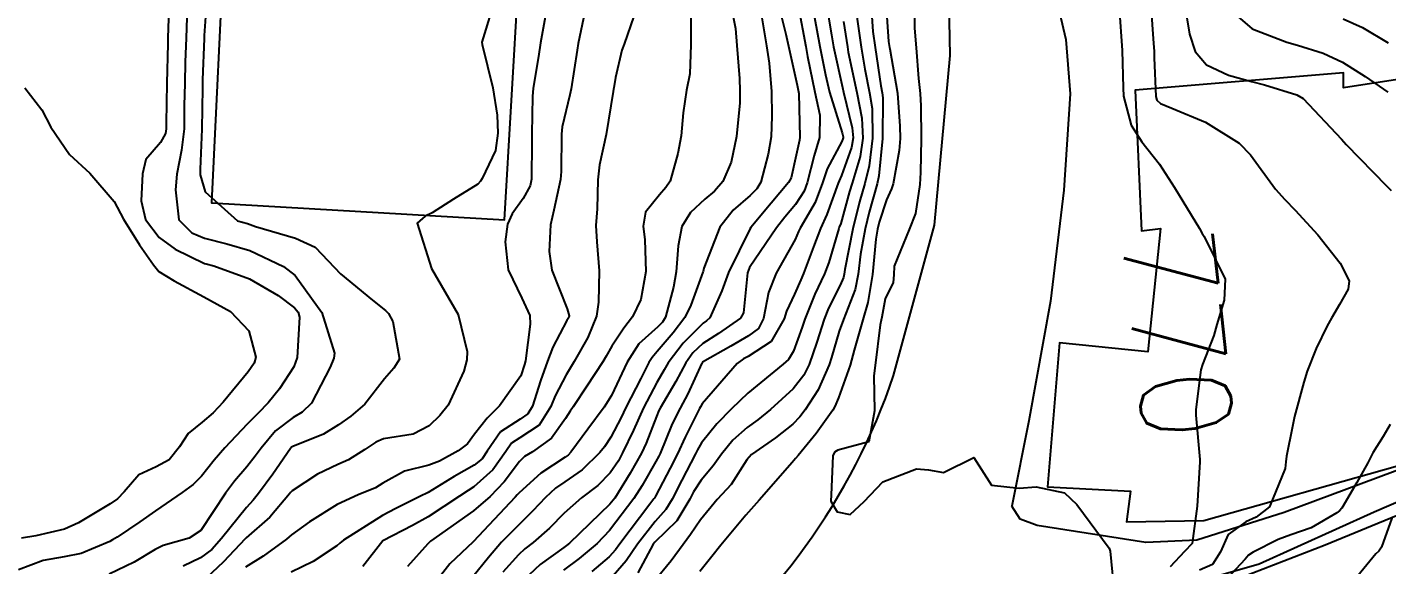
# Model space of a CAD drawing. Header units: metres. Extents: x 318500 to 325275, y 7408834 to 7428799.
# Drawn here: x 322597.7 to 322657.6, y 7421543.2 to 7421566.9 of the extents above; entities that cross this region are included whole.
import ezdxf
from ezdxf.enums import TextEntityAlignment as Align

# ---------------------------------------------------------------- set-up
doc = ezdxf.new("R2010")
doc.units = ezdxf.units.M
doc.header["$MEASUREMENT"] = 0
for name, color, linetype in [('Cotas', 45, 'Continuous'), ('Curvas de Nivel 1m', 11, 'Continuous'), ('Curvas de Nivel 5m', 15, 'Continuous'), ('Edificações', 30, 'Continuous'), ('Vias Primárias', 230, 'Continuous'), ('Vias Secundárias', 230, 'Continuous')]:
    doc.layers.add(name, color=color, linetype=linetype)
doc.styles.add('Style-STANDARD', font='STANDARD.shx')

msp = doc.modelspace()

# ---------------------------------------------------------------- linework, layer by layer
at = {"layer": 'Curvas de Nivel 1m', "flags": 128}
for points, elevation in [([(322603.956, 7421568.116), (322603.909, 7421566.406), (322603.901, 7421566.141), (322603.86, 7421564.406), (322603.831, 7421562.645), (322603.827, 7421562.406), (322603.796, 7421562.198), (322603.581, 7421561.798), (322602.939, 7421561.047), (322602.793, 7421560.418), (322602.729, 7421559.232), (322602.925, 7421558.416), (322603.522, 7421557.618), (322604.226, 7421557.108), (322605.511, 7421556.474), (322605.585, 7421556.453), (322605.934, 7421556.374), (322607.502, 7421555.803), (322608.766, 7421555.062), (322609.483, 7421554.52), (322609.636, 7421554.328), (322609.695, 7421554.108), (322609.593, 7421552.328), (322609.446, 7421551.928), (322608.82, 7421550.952), (322608.328, 7421550.341), (322607.879, 7421549.89), (322607.416, 7421549.418), (322606.891, 7421548.874), (322606.417, 7421548.365), (322605.949, 7421547.814), (322605.381, 7421547.117), (322605.015, 7421546.745), (322604.536, 7421546.393), (322603.362, 7421545.584), (322602.674, 7421545.1), (322601.678, 7421544.427), (322601.473, 7421544.304), (322601.347, 7421544.237), (322600.083, 7421543.705), (322599.337, 7421543.561), (322598.409, 7421543.399), (322597.327, 7421542.989)], 789), ([(322605.632, 7421568.381), (322605.508, 7421566.516), (322605.504, 7421566.382), (322605.435, 7421564.56), (322605.429, 7421564.383), (322605.428, 7421564.202), (322605.405, 7421562.383), (322605.325, 7421560.622), (322605.329, 7421560.383), (322605.549, 7421559.635), (322606.975, 7421558.358), (322607.411, 7421558.234), (322607.528, 7421558.196), (322607.771, 7421558.104), (322609.523, 7421557.59), (322610.389, 7421557.187), (322611.248, 7421556.304), (322611.506, 7421556.012), (322612.913, 7421554.854), (322613.482, 7421554.407), (322613.615, 7421554.269), (322613.818, 7421553.923), (322614.103, 7421552.263), (322613.849, 7421551.863), (322613.441, 7421551.396), (322612.58, 7421550.283), (322611.96, 7421549.754), (322611.416, 7421549.369), (322610.754, 7421548.965), (322609.401, 7421548.423), (322609.345, 7421548.386), (322609.298, 7421548.331), (322608.522, 7421547.199), (322607.903, 7421546.345), (322607.657, 7421546.057), (322607.364, 7421545.732), (322606.269, 7421544.366), (322605.836, 7421543.879), (322605.337, 7421543.52), (322604.579, 7421543.144)], 787), ([(322618.179, 7421567.696), (322617.735, 7421566.219), (322617.746, 7421566.111), (322618.211, 7421564.211), (322618.4, 7421563.01), (322618.44, 7421562.207), (322618.336, 7421561.452), (322617.752, 7421560.217), (322617.678, 7421560.099), (322617.556, 7421559.971), (322616.482, 7421559.3), (322615.537, 7421558.707), (322615.23, 7421558.557), (322614.884, 7421558.256), (322615.51, 7421556.25), (322616.694, 7421554.232), (322617.078, 7421552.603), (322617.063, 7421552.226), (322616.944, 7421551.727), (322616.252, 7421550.238), (322615.881, 7421549.786), (322615.416, 7421549.331), (322614.705, 7421548.963), (322613.407, 7421548.749), (322613.066, 7421548.614), (322612.574, 7421548.282), (322611.854, 7421547.833), (322611.39, 7421547.618), (322610.495, 7421547.201), (322609.372, 7421546.463), (322609.307, 7421546.395), (322609.264, 7421546.331), (322608.392, 7421545.307), (322607.35, 7421544.393), (322607.304, 7421544.351), (322606.36, 7421543.34), (322605.336, 7421542.38)], 786), ([(322622.27, 7421567.552), (322621.98, 7421566.165), (322621.929, 7421565.872), (322621.668, 7421564.169), (322621.607, 7421563.905), (322621.269, 7421562.497), (322621.237, 7421562.174), (322621.219, 7421560.52), (322621.188, 7421560.174), (322620.898, 7421558.818), (322620.76, 7421558.178), (322620.69, 7421557.007), (322620.809, 7421556.177), (322621.485, 7421554.472), (322621.572, 7421554.169), (322621.556, 7421554.092), (322621.477, 7421553.96), (322620.852, 7421552.783), (322620.626, 7421552.178), (322620.319, 7421551.303), (322619.959, 7421550.185), (322619.763, 7421549.849), (322619.422, 7421549.627), (322618.552, 7421549.064), (322617.968, 7421548.211), (322617.742, 7421547.868), (322617.391, 7421547.588), (322616.515, 7421547.101), (322615.372, 7421546.398), (322615.279, 7421546.344), (322615.091, 7421546.253), (322613.938, 7421545.691), (322613.361, 7421545.381), (322611.638, 7421544.296), (322611.479, 7421544.167), (322611.346, 7421544.037), (322610.299, 7421543.352), (322609.328, 7421542.882)], 784), ([(322626.92, 7421568.098), (322626.928, 7421566.82), (322626.934, 7421566.097), (322626.889, 7421564.829), (322626.749, 7421564.099), (322626.599, 7421563.101), (322626.505, 7421562.101), (322626.368, 7421561.312), (322626.02, 7421560.105), (322625.84, 7421559.822), (322625.551, 7421559.496), (322624.931, 7421558.728), (322624.835, 7421558.12), (322624.913, 7421557.508), (322624.955, 7421556.118), (322624.726, 7421554.886), (322624.365, 7421554.127), (322623.985, 7421553.62), (322623.46, 7421552.83), (322623.21, 7421552.387), (322623.058, 7421552.146), (322622.351, 7421551.068), (322621.749, 7421550.165), (322621.616, 7421549.979), (322621.422, 7421549.649), (322620.805, 7421548.78), (322619.955, 7421548.184), (322619.605, 7421547.98), (322619.393, 7421547.754), (322618.717, 7421546.863), (322618.094, 7421546.209), (322617.364, 7421545.587), (322615.468, 7421544.248), (322615.406, 7421544.192), (322615.348, 7421544.129), (322614.462, 7421543.13)], 782), ([(322628.658, 7421568.075), (322628.906, 7421566.816), (322628.965, 7421566.07), (322629.074, 7421564.613), (322629.097, 7421564.068), (322629.085, 7421563.548), (322628.939, 7421562.07), (322628.707, 7421560.939), (322628.347, 7421560.078), (322627.976, 7421559.661), (322627.548, 7421559.307), (322626.914, 7421558.722), (322626.538, 7421558.1), (322626.369, 7421557.254), (322626.284, 7421556.102), (322626.169, 7421555.435), (322625.814, 7421554.107), (322625.688, 7421553.897), (322625.474, 7421553.686), (322624.65, 7421552.935), (322624.128, 7421552.13), (322623.435, 7421550.655), (322623.124, 7421550.145), (322622.393, 7421549.178), (322621.653, 7421548.166), (322621.531, 7421548.035), (322621.397, 7421547.945), (322620.327, 7421547.239), (322619.373, 7421546.384), (322619.281, 7421546.282), (322619.202, 7421546.193), (322617.35, 7421544.22), (322616.325, 7421543.245), (322615.537, 7421542.247)], 781), ([(322630.757, 7421568.044), (322631.122, 7421566.564), (322631.24, 7421566.036), (322631.614, 7421564.329), (322631.677, 7421564.029), (322631.687, 7421563.952), (322631.732, 7421562.029), (322631.713, 7421561.904), (322631.578, 7421561.248), (322631.346, 7421560.251), (322631.229, 7421560.035), (322630.467, 7421559.125), (322629.579, 7421558.059), (322629.529, 7421557.991), (322628.587, 7421556.074), (322628.301, 7421555.275), (322627.772, 7421554.086), (322627.62, 7421553.946), (322627.476, 7421553.839), (322626.597, 7421552.965), (322625.943, 7421552.105), (322625.758, 7421551.796), (322625.441, 7421551.24), (322624.851, 7421550.119), (322624.405, 7421549.135), (322623.929, 7421548.132), (322623.742, 7421547.788), (322623.387, 7421547.264), (322622.833, 7421546.693), (322622.121, 7421546.159), (322621.363, 7421545.486), (322620.717, 7421544.816), (322619.986, 7421544.184), (322619.627, 7421543.906), (322619.342, 7421543.648), (322618.652, 7421542.878)], 779), ([(322631.667, 7421567.81), (322631.997, 7421566.026), (322632.077, 7421565.582), (322632.393, 7421564.022), (322632.612, 7421563.008), (322632.603, 7421562.02), (322632.368, 7421561.232), (322632.062, 7421560.025), (322631.93, 7421559.651), (322631.546, 7421559.072), (322631.066, 7421558.508), (322630.699, 7421558.042), (322629.512, 7421556.294), (322629.426, 7421556.061), (322629.252, 7421554.295), (322629.117, 7421554.065), (322628.152, 7421553.398), (322627.463, 7421552.945), (322627.015, 7421552.536), (322626.707, 7421552.097), (322626.268, 7421551.275), (322625.584, 7421550.108), (322625.53, 7421550.007), (322625.424, 7421549.736), (322624.965, 7421548.558), (322624.76, 7421548.12), (322624.265, 7421547.249), (322623.58, 7421546.137), (322623.367, 7421545.876), (322621.59, 7421544.166), (322621.46, 7421544.056), (322621.347, 7421543.973), (322620.293, 7421543.223), (322619.322, 7421542.297)], 778), ([(322632.876, 7421568.018), (322633.122, 7421566.541), (322633.222, 7421566.014), (322633.613, 7421564.217), (322633.662, 7421564.009), (322634.044, 7421562.453), (322634.075, 7421562.003), (322634.006, 7421561.582), (322633.565, 7421560.344), (322633.466, 7421560.107), (322633.427, 7421560.011), (322632.92, 7421558.635), (322632.651, 7421558.019), (322632.333, 7421557.211), (322631.894, 7421556.026), (322631.78, 7421555.753), (322631.496, 7421555.129), (322631.152, 7421554.368), (322631.038, 7421554.037), (322630.466, 7421553.044), (322629.455, 7421552.379), (322629.246, 7421552.27), (322628.976, 7421552.067), (322627.432, 7421550.302), (322627.353, 7421550.169), (322627.313, 7421550.091), (322626.681, 7421548.828), (322626.346, 7421548.101), (322626.031, 7421547.463), (322625.372, 7421546.223), (322625.332, 7421546.149), (322625.306, 7421546.111), (322625.135, 7421545.881), (322623.814, 7421544.133), (322623.619, 7421543.863), (322623.341, 7421543.558), (322622.571, 7421542.912)], 776), ([(322634.855, 7421567.992), (322634.954, 7421566.687), (322635.051, 7421565.989), (322635.303, 7421564.296), (322635.366, 7421563.984), (322635.391, 7421563.766), (322635.373, 7421561.983), (322635.215, 7421560.336), (322635.142, 7421559.986), (322634.794, 7421558.739), (322634.609, 7421557.994), (322634.411, 7421556.889), (322634.303, 7421555.998), (322634.168, 7421555.332), (322633.658, 7421554.007), (322633.472, 7421553.49), (322633.131, 7421552.338), (322633.028, 7421552.014), (322632.548, 7421550.909), (322631.974, 7421550.025), (322631.731, 7421549.721), (322631.421, 7421549.398), (322630.66, 7421548.792), (322629.602, 7421548.057), (322629.397, 7421547.828), (322628.704, 7421546.747), (322628.1, 7421546.079), (322627.361, 7421545.195), (322626.913, 7421544.536), (322626.603, 7421544.097), (322626.065, 7421543.377), (322625.325, 7421542.475)], 773), ([(322635.514, 7421567.982), (322635.644, 7421566.24), (322635.685, 7421565.979), (322635.696, 7421565.922), (322636.039, 7421563.974), (322636.144, 7421562.52), (322636.147, 7421561.972), (322636.109, 7421561.445), (322635.843, 7421559.976), (322635.771, 7421559.762), (322635.549, 7421559.271), (322635.231, 7421558.288), (322635.158, 7421557.986), (322635.085, 7421557.546), (322634.927, 7421555.989), (322634.731, 7421554.752), (322634.511, 7421553.995), (322634.123, 7421552.663), (322633.948, 7421552.003), (322633.435, 7421550.552), (322633.272, 7421550.171), (322633.187, 7421550.012), (322632.448, 7421548.986), (322631.655, 7421548.027), (322631.542, 7421547.885), (322631.397, 7421547.711), (322629.937, 7421546.052), (322629.363, 7421545.389), (322628.255, 7421544.076), (322627.856, 7421543.569), (322627.332, 7421542.912)], 772), ([(322636.787, 7421567.963), (322636.783, 7421566.833), (322636.85, 7421565.962), (322636.957, 7421564.622), (322637.029, 7421563.959), (322637.066, 7421563.419), (322637.077, 7421561.958), (322637.042, 7421560.483), (322637.017, 7421559.958), (322636.824, 7421558.677), (322636.547, 7421557.965), (322635.893, 7421556.354), (322635.868, 7421555.975), (322635.847, 7421555.633), (322635.494, 7421554.917), (322635.348, 7421554.116), (322635.319, 7421553.982), (322635.268, 7421553.775), (322635.047, 7421551.986), (322634.991, 7421551.525), (322635.028, 7421549.986), (322634.77, 7421548.629), (322633.404, 7421548.262), (322633.254, 7421548.16), (322633.19, 7421548.012), (322633.109, 7421546.286), (322633.095, 7421546.013), (322633.373, 7421545.546), (322633.947, 7421545.426), (322634.566, 7421545.992), (322635.389, 7421546.868), (322636.866, 7421547.43), (322637.394, 7421547.388), (322638.06, 7421547.276), (322639.4, 7421547.93), (322640.178, 7421546.708), (322641.387, 7421546.578), (322642.138, 7421546.639), (322643.385, 7421546.37), (322643.934, 7421545.864), (322645.351, 7421543.943), (322645.387, 7421543.849), (322645.396, 7421543.802), (322645.586, 7421541.846)], 771), ([(322647.195, 7421567.827), (322647.309, 7421566.161), (322647.333, 7421565.825), (322647.344, 7421565.533), (322647.414, 7421563.823), (322647.46, 7421563.664), (322647.616, 7421563.524), (322648.109, 7421563.318), (322649.603, 7421562.696), (322651.078, 7421561.778), (322651.582, 7421561.263), (322652.683, 7421559.753), (322653.094, 7421559.286), (322653.551, 7421558.819), (322654.542, 7421557.73), (322655.521, 7421556.485), (322655.925, 7421555.714), (322655.877, 7421555.341), (322655.494, 7421554.668), (322655.144, 7421554.064), (322654.96, 7421553.725), (322654.465, 7421552.735), (322654.079, 7421551.734), (322653.933, 7421551.255), (322653.522, 7421549.739), (322653.504, 7421549.664), (322653.423, 7421549.303), (322653.157, 7421547.991), (322653.133, 7421547.744), (322653.101, 7421547.449), (322652.415, 7421545.754), (322651.834, 7421545.302), (322651.37, 7421545.097), (322650.595, 7421544.544), (322650.258, 7421543.781), (322649.901, 7421543.225), (322649.338, 7421542.974)], 769), ([(322648.685, 7421567.81), (322648.893, 7421566.566), (322649.14, 7421565.805), (322649.634, 7421565.219), (322650.608, 7421564.763), (322651.627, 7421564.489), (322652.202, 7421564.338), (322653.622, 7421563.895), (322653.9, 7421563.737), (322655.593, 7421561.941), (322655.796, 7421561.717), (322657.563, 7421559.899), (322657.766, 7421559.687)], 768), ([(322650.502, 7421567.788), (322651.655, 7421566.801), (322653.183, 7421566.211), (322653.645, 7421566.088), (322654.786, 7421565.729), (322655.636, 7421565.34), (322656.626, 7421564.701), (322657.623, 7421564.015)], 767), ([(322604.738, 7421567.31), (322604.705, 7421566.394), (322604.67, 7421565.348), (322604.646, 7421564.394), (322604.629, 7421563.423), (322604.616, 7421562.395), (322604.506, 7421561.466), (322604.305, 7421560.399), (322604.235, 7421559.715), (322604.393, 7421558.397), (322604.964, 7421557.828), (322605.522, 7421557.585), (322606.5, 7421557.346), (322607.517, 7421557.047), (322609.001, 7421556.335), (322609.504, 7421555.941), (322610.688, 7421554.312), (322611.237, 7421552.52), (322611.209, 7421552.304), (322611.046, 7421551.906), (322610.236, 7421550.318), (322609.824, 7421549.924), (322609.42, 7421549.686), (322608.648, 7421549.101), (322608.007, 7421548.344), (322607.753, 7421547.988), (322607.388, 7421547.523), (322606.843, 7421546.894), (322606.45, 7421546.364), (322605.353, 7421544.719), (322604.845, 7421544.388), (322603.697, 7421544.053), (322603.342, 7421543.882), (322602.422, 7421543.33), (322601.326, 7421542.798)], 788), ([(322624.422, 7421567.365), (322624.003, 7421566.135), (322623.901, 7421565.871), (322623.618, 7421564.659), (322623.547, 7421564.205), (322623.535, 7421564.141), (322623.518, 7421564.05), (322623.208, 7421562.146), (322622.907, 7421560.813), (322622.844, 7421560.151), (322622.816, 7421558.876), (322622.757, 7421558.152), (322622.793, 7421557.421), (322622.899, 7421556.149), (322622.864, 7421554.775), (322622.777, 7421554.151), (322622.403, 7421553.219), (322621.795, 7421552.165), (322621.444, 7421551.566), (322620.963, 7421550.647), (322620.773, 7421550.177), (322620.249, 7421549.35), (322619.409, 7421548.795), (322619.044, 7421548.557), (322618.783, 7421548.199), (322618.21, 7421547.386), (322617.376, 7421546.641), (322617.123, 7421546.475), (322616.74, 7421546.229), (322615.361, 7421545.327), (322614.672, 7421544.942), (322613.375, 7421544.27), (322612.487, 7421543.129)], 783), ([(322632.377, 7421567.305), (322632.614, 7421566.02), (322632.864, 7421564.775), (322633.044, 7421564.016), (322633.592, 7421562.224), (322633.637, 7421562.056), (322633.642, 7421562.009), (322633.634, 7421561.965), (322633.588, 7421561.851), (322632.94, 7421560.645), (322632.728, 7421560.018), (322632.404, 7421559.164), (322631.747, 7421558.028), (322631.674, 7421557.883), (322631.525, 7421557.53), (322630.691, 7421556.042), (322630.35, 7421555.194), (322630.129, 7421554.05), (322629.915, 7421553.612), (322629.468, 7421553.285), (322628.692, 7421552.841), (322627.45, 7421552.123), (322627.434, 7421552.107), (322627.421, 7421552.09), (322626.798, 7421550.735), (322626.462, 7421550.1), (322626.114, 7421549.409), (322625.579, 7421548.108), (322625.522, 7421547.985), (322625.395, 7421547.75), (322624.797, 7421546.7), (322624.426, 7421546.124), (322623.356, 7421544.724), (322622.804, 7421544.148), (322622.013, 7421543.487), (322621.332, 7421542.969)], 777), ([(322634.233, 7421567.43), (322634.436, 7421565.998), (322634.594, 7421565.027), (322634.806, 7421563.992), (322634.915, 7421563.302), (322634.937, 7421561.99), (322634.791, 7421560.772), (322634.592, 7421559.995), (322634.355, 7421559.191), (322634.065, 7421558.002), (322633.708, 7421556.203), (322633.684, 7421556.007), (322633.651, 7421555.864), (322633.503, 7421555.517), (322632.996, 7421554.506), (322632.802, 7421554.017), (322632.476, 7421553.009), (322632.139, 7421552.023), (322631.917, 7421551.553), (322631.439, 7421550.948), (322630.442, 7421550.045), (322629.882, 7421549.594), (322629.418, 7421549.257), (322628.78, 7421548.699), (322628.288, 7421548.077), (322627.914, 7421547.561), (322627.383, 7421546.928), (322627.051, 7421546.418), (322626.892, 7421546.095), (322626.316, 7421545.145), (322625.351, 7421544.212), (322625.272, 7421544.111), (322624.598, 7421542.854)], 774), ([(322655.663, 7421567.245), (322656.507, 7421566.858), (322657.648, 7421566.194)], 766), ([(322657.731, 7421549.379), (322657.417, 7421548.854), (322656.963, 7421548.14), (322656.74, 7421547.697), (322656.264, 7421546.828), (322655.599, 7421545.708), (322655.5, 7421545.587), (322655.377, 7421545.492), (322654.253, 7421544.84), (322653.362, 7421544.525), (322652.791, 7421544.316), (322651.703, 7421543.765), (322651.484, 7421543.632), (322651.345, 7421543.451), (322650.527, 7421542.583)], 768), ([(322657.801, 7421545.256), (322657.354, 7421543.983), (322657.235, 7421543.807), (322657.1, 7421543.693), (322656.306, 7421542.729)], 767)]:
    msp.add_lwpolyline(points, dxfattribs=dict(at, elevation=elevation))
at = {"layer": 'Curvas de Nivel 5m', "flags": 128}
for points, elevation in [([(322629.986, 7421567.735), (322630.271, 7421566.051), (322630.389, 7421565.288), (322630.493, 7421564.047), (322630.507, 7421562.955), (322630.467, 7421562.047), (322630.346, 7421561.281), (322630.019, 7421560.053), (322629.847, 7421559.765), (322629.551, 7421559.47), (322628.795, 7421558.817), (322628.213, 7421558.08), (322627.512, 7421556.265), (322627.48, 7421556.121), (322627.466, 7421556.09), (322626.94, 7421554.644), (322626.669, 7421554.098), (322626.152, 7421553.421), (322625.457, 7421552.605), (322625.226, 7421552.341), (322625.081, 7421552.116), (322624.736, 7421551.414), (322624.07, 7421550.13), (322623.86, 7421549.697), (322623.41, 7421548.821), (322623.139, 7421548.409), (322622.928, 7421548.147), (322622.155, 7421547.392), (322621.38, 7421546.859), (322620.97, 7421546.581), (322620.535, 7421546.178), (322619.971, 7421545.577), (322619.358, 7421544.971), (322618.6, 7421544.201), (322618.017, 7421543.533), (322617.327, 7421542.683)], 780), ([(322645.792, 7421567.724), (322645.933, 7421565.846), (322645.973, 7421564.203), (322645.991, 7421563.844), (322646.325, 7421562.563), (322646.796, 7421561.832), (322647.575, 7421560.841), (322648.228, 7421559.813), (322649.329, 7421558.015), (322649.452, 7421557.801), (322649.538, 7421557.661), (322650.463, 7421555.786), (322650.419, 7421554.864), (322650.1, 7421553.784), (322649.957, 7421553.303), (322649.462, 7421552.021), (322649.398, 7421551.791), (322649.177, 7421550.051), (322649.175, 7421549.794), (322649.351, 7421547.84), (322649.355, 7421547.791), (322649.349, 7421547.74), (322649.226, 7421545.792), (322649.01, 7421544.14), (322648.671, 7421543.8), (322648.037, 7421543.112)], 770), ([(322620.515, 7421567.323), (322620.316, 7421566.183), (322620.226, 7421565.59), (322619.994, 7421564.186), (322619.96, 7421563.832), (322619.939, 7421562.187), (322619.938, 7421561.833), (322619.916, 7421560.186), (322619.854, 7421559.889), (322619.547, 7421559.329), (322619.072, 7421558.662), (322618.862, 7421558.2), (322618.753, 7421557.432), (322618.889, 7421556.199), (322619.491, 7421554.953), (322619.844, 7421554.186), (322619.852, 7421553.808), (322619.647, 7421552.188), (322619.611, 7421552.025), (322619.443, 7421551.534), (322618.503, 7421550.204), (322617.967, 7421549.667), (322617.411, 7421548.966), (322617.093, 7421548.536), (322616.684, 7421548.231), (322615.861, 7421547.775), (322615.39, 7421547.601), (322614.321, 7421547.326), (322613.378, 7421546.8), (322613.054, 7421546.596), (322612.281, 7421546.286), (322611.366, 7421545.865), (322610.135, 7421545.095), (322609.352, 7421544.53), (322609.247, 7421544.435), (322609.134, 7421544.332), (322608.095, 7421543.587), (322607.331, 7421543.105)], 785), ([(322633.657, 7421567.121), (322633.826, 7421566.007), (322633.861, 7421565.782), (322634.251, 7421564), (322634.467, 7421562.865), (322634.506, 7421561.996), (322634.389, 7421561.186), (322634.031, 7421560.003), (322633.92, 7421559.64), (322633.533, 7421558.24), (322633.473, 7421558.069), (322633.455, 7421558.011), (322633.01, 7421556.52), (322632.818, 7421556.017), (322632.4, 7421555.118), (322631.96, 7421554.025), (322631.835, 7421553.666), (322631.459, 7421552.614), (322631.238, 7421552.248), (322631.006, 7421552.037), (322629.437, 7421550.761), (322628.72, 7421550.071), (322628.08, 7421549.42), (322627.407, 7421548.58), (322627.231, 7421548.263), (322627.143, 7421548.093), (322626.543, 7421546.938), (322626.114, 7421546.103), (322625.826, 7421545.645), (322625.36, 7421545.119), (322624.592, 7421544.121), (322624.091, 7421543.376), (322623.325, 7421542.498)], 775), ([(322597.607, 7421564.203), (322598.359, 7421563.24), (322598.748, 7421562.473), (322599.572, 7421561.274), (322600.463, 7421560.446), (322601.542, 7421559.207), (322601.956, 7421558.426), (322602.649, 7421557.289), (322603.271, 7421556.412), (322603.506, 7421556.12), (322604.189, 7421555.711), (322605.489, 7421555.002), (322606.665, 7421554.362), (322607.467, 7421553.507), (322607.774, 7421552.347), (322607.707, 7421552.088), (322607.444, 7421551.711), (322606.335, 7421550.366), (322605.896, 7421549.9), (322605.417, 7421549.493), (322604.805, 7421548.993), (322604.423, 7421548.395), (322603.963, 7421547.83), (322603.387, 7421547.52), (322602.624, 7421547.175), (322601.988, 7421546.424), (322601.683, 7421546.11), (322601.365, 7421545.894), (322599.964, 7421545.059), (322599.353, 7421544.774), (322598.095, 7421544.479), (322597.455, 7421544.382)], 790)]:
    msp.add_lwpolyline(points, dxfattribs=dict(at, elevation=elevation))
at = {"layer": 'Edificações'}
msp.add_lwpolyline([(322606.394, 7421571.014), (322605.828, 7421559.15), (322618.735, 7421558.397), (322619.348, 7421568.913), (322609.871, 7421569.466), (322609.957, 7421570.927)], close=True, dxfattribs=at)
for points in [[(322661.763, 7421565.147), (322655.676, 7421564.211), (322655.676, 7421564.866), (322646.496, 7421564.108), (322646.777, 7421557.918), (322647.62, 7421558.012), (322647.058, 7421552.583), (322643.167, 7421552.974), (322642.639, 7421546.64), (322646.29, 7421546.448), (322646.114, 7421545.096), (322649.525, 7421545.155), (322658.052, 7421547.565)], [(322671.571, 7421550.939), (322654.864, 7421544.078), (322649.407, 7421541.965), (322649.671, 7421540.824), (322648.844, 7421540.403), (322650.943, 7421535.07), (322649.893, 7421534.545), (322652.78, 7421529.212), (322660.215, 7421533.059)]]:
    msp.add_lwpolyline(points, dxfattribs=at)
at = {"layer": 'Vias Primárias'}
for points in [[(323715.644, 7420145.548, 0), (323709.04, 7420132.939)], [(323831.088, 7420001.787, 0), (323833.844, 7420008.443, 0.220888)], [(322650.716, 7421667.054), (322659.777, 7421651.821), (322664.496, 7421644.121), (322667.868, 7421634.385, -0.076734), (322667.964, 7421628.022, -0.137319), (322664.013, 7421618.956), (322661.894, 7421616.357), (322660.257, 7421614.624), (322654.286, 7421610.1), (322650.236, 7421606.807), (322649.466, 7421605.941), (322645.71, 7421599.106), (322641.953, 7421590.238, 0.113552), (322641.342, 7421587.33), (322641.438, 7421582.252), (322641.629, 7421574.873), (322641.917, 7421572.478), (322642.396, 7421570.849), (322643.45, 7421566.335), (322643.642, 7421563.939), (322643.354, 7421559.706), (322642.779, 7421554.819), (322641.82, 7421549.549), (322641.062, 7421545.785)], [(322591.915, 7421462.677, -0.282798), (322576.263, 7421476.216, -0.055729), (322574.415, 7421485.568, -0.119641), (322576.031, 7421495.948, -0.057281), (322582.38, 7421507.381, -0.108904), (322592.65, 7421516.617), (322602.357, 7421521.817), (322606.059, 7421523.673), (322609.082, 7421526.556), (322620.648, 7421533.998), (322626.01, 7421537.985, 0.152608), (322635.863, 7421551.541), (322637.657, 7421558.159), (322638.357, 7421565.625), (322638.124, 7421577.776), (322637.774, 7421586.525, -0.106789), (322639.325, 7421595.414, -0.062891), (322643.753, 7421603.309, -0.007666), (322649.978, 7421611.462, -0.02543), (322655.007, 7421617.216, 0.01554), (322659.794, 7421622.479, 0.334514)]]:
    msp.add_lwpolyline(points, format="xyb", dxfattribs=at)
at = {"layer": 'Vias Secundárias'}
for points in [[(322658.586, 7421547.565), (322653.057, 7421545.504), (322649.215, 7421544.286), (322646.966, 7421544.193), (322642.186, 7421544.942), (322641.437, 7421545.223), (322641.062, 7421545.785)], [(322639.747, 7421542.224), (322643.079, 7421542.087), (322645.636, 7421542.05), (322648.522, 7421542.27), (322651.956, 7421543.255), (322657.024, 7421545.543), (322659.601, 7421546.655)]]:
    msp.add_lwpolyline(points, dxfattribs=at)

# ---------------------------------------------------------------- texts
at = {"layer": 'Cotas', "style": 'Style-STANDARD'}
msp.add_text('770', height=4, rotation=276.39626, dxfattribs=at).set_placement((322648.388, 7421553.366, 770), align=Align.MIDDLE_CENTER)

doc.saveas('drawing.dxf')
